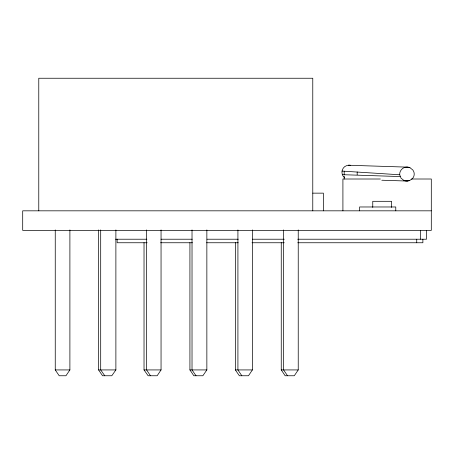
<?xml version="1.0" encoding="UTF-8"?>
<svg xmlns="http://www.w3.org/2000/svg" width="454" height="454" viewBox="0 0 454 454"><rect width="100%" height="100%" fill="white"/><g stroke="black" fill="none" stroke-linecap="round" stroke-linejoin="round"><path stroke-width="0.68" d="M350.323 165.29A7.746 7.622 -88.2 0 0 346.584 165.653C341.573 167.231 340.25 174.501 344.535 177.627M399.713 174.779C399.412 171.635 401.45 168.604 404.383 167.526A7.746 7.622 -88.2 0 1 409.939 167.696L412.845 169.995L413.742 171.606A6.685 6.572 -88.2 0 1 413.554 176.969L412.555 178.524L409.502 180.635A7.746 7.622 -88.2 0 1 403.946 180.471L401.035 178.172L399.713 174.779L341.976 171.073M161.051 229.917L161.051 369.925L157.146 375.753L148.123 375.753L144.026 369.925L144.026 242.646M252.384 229.917L252.384 369.925L248.48 375.753L239.36 375.753L235.359 369.925L235.359 242.646M69.893 229.917L69.893 369.925L65.944 375.753L59.202 375.753L55.252 369.925L55.252 229.917M298.233 229.917L298.233 369.925L294.283 375.753L285.157 375.753L281.253 369.925L281.253 242.646M206.854 229.917L206.854 369.925L202.853 375.753L193.824 375.753L189.92 369.925L189.92 242.646M115.883 229.917L115.883 369.925L111.786 375.753L102.536 375.753L98.586 369.925L98.586 229.917M380.39 179.007L342.912 179.007L342.912 210.826M411.5 179.007L431.3 179.007L431.3 230.377L22.7 230.377L22.7 210.826L431.3 210.826M312.766 193.149L323.384 193.149L323.384 210.826M115.611 239.218L146.886 239.218M160.994 239.218L192.218 239.218M207.058 239.218L238.254 239.218M252.413 239.218L284.3 239.218M297.745 239.218L426.499 239.218L426.499 230.377M147.17 242.754L117.143 242.754L117.143 239.218M160.591 242.754L192.49 242.754M206.621 242.754L238.254 242.754M252.015 242.754L284.295 242.754M297.745 242.754L422.878 242.754L422.878 239.218M55.252 369.925L69.893 369.925M98.586 369.925L115.883 369.925M144.026 369.925L161.051 369.925M189.92 369.925L206.854 369.925M235.359 369.925L252.384 369.925M281.253 369.925L298.233 369.925M404.383 167.526L409.939 167.696M403.946 180.471L409.502 180.635M348.428 165.233L408.123 167.163M342.344 174.682L400.144 176.555M381.791 180.221L407.652 181.055M104.789 375.753L100.692 369.925L100.692 229.917M196.026 375.753L192.025 369.925L192.025 229.917M287.535 375.753L283.585 369.925L283.585 229.917M241.823 375.753L237.919 369.925L237.919 229.917M150.484 375.753L146.585 369.925L146.585 229.917M420.353 230.377L420.353 239.218M416.732 239.218L416.732 242.754M395.774 210.826L395.774 206.973L359.596 206.973L359.596 210.826M391.575 207.427L391.575 201.309L372.757 201.309L372.757 207.427M357.179 171.947L357.179 174.773M344.189 171.237L344.189 174.773M344.189 176.186L344.189 179.012M312.772 210.826L312.772 78.247L38.772 78.247L38.772 210.826"/></g></svg>
